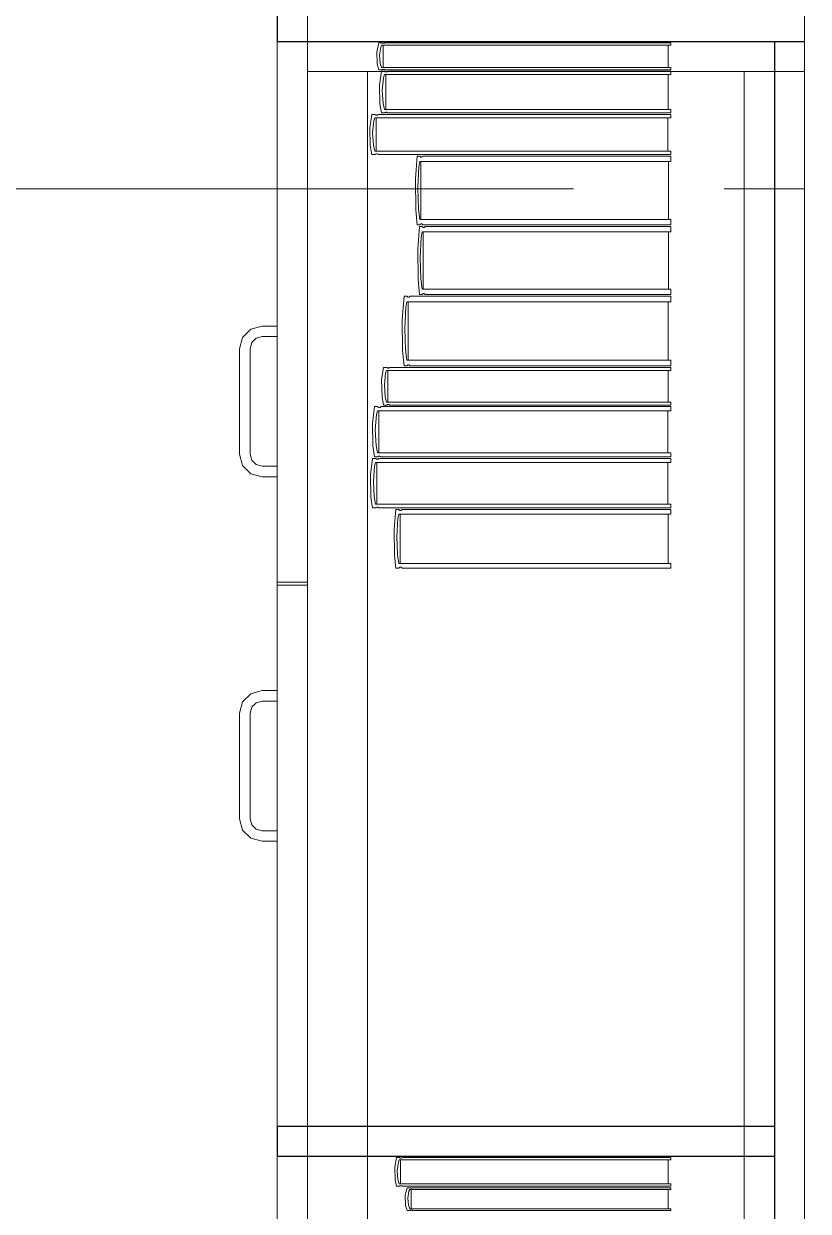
# Model space of a CAD drawing. Header units: inches. Extents: x -19 to 5698, y -728 to 92.
# Drawn here: x 316.702 to 317.223, y 33.728 to 34.516 of the extents above; entities that cross this region are included whole.
import ezdxf

# ---------------------------------------------------------------- set-up
doc = ezdxf.new("R2010")
doc.units = ezdxf.units.IN
doc.header["$MEASUREMENT"] = 0
doc.set_wipeout_variables(frame=1)
doc.linetypes.add('Punto & Raya', pattern=[0.65, 0.5, -0.075, 0, -0.075])
doc.linetypes.add('Wipeout_Contour', pattern=[1, 0, -1])
for name, color, linetype in [('02 _ ARQ _ ZON _ Espacio.3D', 7, 'Continuous'), ('Acabado - Muros', 7, 'Continuous'), ('Interior - Mobiliario', 7, 'Continuous'), ('Marcador - Secciones', 7, 'Continuous')]:
    doc.layers.add(name, color=color, linetype=linetype)

msp = doc.modelspace()

# ---------------------------------------------------------------- linework, layer by layer
at = {"layer": '02 _ ARQ _ ZON _ Espacio.3D', "color": 254, "linetype": 'Continuous', "lineweight": 0, "flags": 128}
msp.add_lwpolyline([(314.57005, 30.6), (315.07005, 30.6), (315.06967, 29.75), (317.22003, 29.74998), (317.22003, 39.74998), (315.80476, 39.75), (315.80366, 39.4), (315.07005, 39.4), (315.07003, 39), (314.57003, 39)], dxfattribs=at)
at = {"layer": 'Interior - Mobiliario', "color": 175, "linetype": 'Continuous', "lineweight": 13}
for p, q in [((316.89002, 33.0446), (316.89002, 34.5046)), ((316.89002, 34.5046), (317.20002, 34.5046)), ((317.20002, 34.5046), (317.20002, 33.0446)), ((316.9363, 34.48965), (316.93606, 34.49764)), ((316.93792, 34.49534), (316.93841, 34.48984)), ((316.93736, 34.48573), (316.9363, 34.48965)), ((316.93841, 34.48984), (316.9393, 34.48716)), ((316.9393, 34.48716), (317.13136, 34.48716)), ((317.13136, 34.48716), (317.13136, 34.48573)), ((316.89002, 34.4846), (316.93002, 34.4846)), ((316.93002, 34.4846), (317.18002, 34.4846)), ((316.93947, 34.48573), (316.93736, 34.48573)), ((316.93791, 34.47551), (316.9392, 34.48473)), ((316.9392, 34.48473), (316.94129, 34.48473)), ((316.93958, 34.4858), (316.93947, 34.48573)), ((316.93982, 34.48591), (316.93958, 34.4858)), ((316.94056, 34.48042), (316.93975, 34.47194)), ((316.94009, 34.48599), (316.93982, 34.48591)), ((316.94037, 34.48603), (316.94009, 34.48599)), ((316.94066, 34.48603), (316.94037, 34.48603)), ((316.94113, 34.48252), (316.94056, 34.48042)), ((316.94094, 34.486), (316.94066, 34.48603)), ((316.94121, 34.48593), (316.94094, 34.486)), ((317.13136, 34.48252), (316.94113, 34.48252)), ((316.94146, 34.48583), (316.94121, 34.48593)), ((316.94129, 34.48473), (316.94145, 34.48459)), ((316.94145, 34.48459), (316.9417, 34.48443)), ((316.94162, 34.48573), (316.94146, 34.48583)), ((317.13136, 34.48573), (316.94162, 34.48573)), ((316.9417, 34.48443), (316.94197, 34.48432)), ((316.94197, 34.48432), (316.94225, 34.48427)), ((316.94209, 34.45928), (316.94209, 34.48252)), ((316.94225, 34.48427), (316.94253, 34.48428)), ((316.94253, 34.48428), (316.94281, 34.48434)), ((316.94281, 34.48434), (316.94307, 34.48446)), ((316.94307, 34.48446), (316.94331, 34.48463)), ((316.94331, 34.48463), (316.94342, 34.48473)), ((316.94342, 34.48473), (317.13136, 34.48473)), ((317.12944, 34.48252), (317.12944, 34.45928)), ((317.13136, 34.48473), (317.13136, 34.48252)), ((316.93815, 34.46313), (316.93791, 34.47551)), ((316.93975, 34.47194), (316.94024, 34.46342)), ((316.9392, 34.45707), (316.93815, 34.46313)), ((316.94024, 34.46342), (316.94113, 34.45928)), ((316.93145, 34.44721), (316.93279, 34.45607)), ((316.93279, 34.45607), (316.93494, 34.45607)), ((316.93494, 34.45607), (316.93511, 34.45592)), ((316.93511, 34.45592), (316.93536, 34.45577)), ((316.93536, 34.45577), (316.93564, 34.45567)), ((316.93564, 34.45567), (316.93593, 34.45562)), ((316.93593, 34.45562), (316.93622, 34.45563)), ((316.93622, 34.45563), (316.93651, 34.45569)), ((316.93651, 34.45569), (316.93678, 34.4558)), ((316.93678, 34.4558), (316.93703, 34.45596)), ((316.93703, 34.45596), (316.93714, 34.45607)), ((316.93714, 34.45607), (317.13136, 34.45607)), ((316.94129, 34.45707), (316.9392, 34.45707)), ((316.94113, 34.45928), (317.13136, 34.45928)), ((316.9414, 34.45717), (316.94129, 34.45707)), ((316.94164, 34.45734), (316.9414, 34.45717)), ((316.94191, 34.45746), (316.94164, 34.45734)), ((316.94218, 34.45752), (316.94191, 34.45746)), ((316.94247, 34.45753), (316.94218, 34.45752)), ((316.94275, 34.45748), (316.94247, 34.45753)), ((316.94302, 34.45737), (316.94275, 34.45748)), ((316.94326, 34.45721), (316.94302, 34.45737)), ((316.94342, 34.45707), (316.94326, 34.45721)), ((317.13136, 34.45707), (316.94342, 34.45707)), ((317.13136, 34.45928), (317.13136, 34.45707)), ((317.13136, 34.45607), (317.13136, 34.45394)), ((316.9317, 34.43532), (316.93145, 34.44721)), ((316.93418, 34.45193), (316.93335, 34.44378)), ((316.93477, 34.45394), (316.93418, 34.45193)), ((317.13136, 34.45394), (316.93477, 34.45394)), ((316.93576, 34.43162), (316.93576, 34.45394)), ((317.12938, 34.45394), (317.12938, 34.43162)), ((316.93335, 34.44378), (316.93386, 34.4356)), ((316.93279, 34.4295), (316.9317, 34.43532)), ((316.93386, 34.4356), (316.93477, 34.43162)), ((316.93477, 34.43162), (317.13136, 34.43162)), ((317.13136, 34.43162), (317.13136, 34.4295)), ((316.93494, 34.4295), (316.93279, 34.4295)), ((316.93505, 34.4296), (316.93494, 34.4295)), ((316.93531, 34.42976), (316.93505, 34.4296)), ((316.93558, 34.42987), (316.93531, 34.42976)), ((316.93587, 34.42993), (316.93558, 34.42987)), ((316.93616, 34.42994), (316.93587, 34.42993)), ((316.93645, 34.42989), (316.93616, 34.42994)), ((316.93672, 34.42979), (316.93645, 34.42989)), ((316.93698, 34.42964), (316.93672, 34.42979)), ((316.93714, 34.4295), (316.93698, 34.42964)), ((317.13136, 34.4295), (316.93714, 34.4295)), ((316.96174, 34.41325), (316.96287, 34.4285)), ((316.96287, 34.4285), (316.9647, 34.4285)), ((316.96456, 34.42484), (316.96406, 34.42137)), ((317.13136, 34.42484), (316.96456, 34.42484)), ((316.9647, 34.4285), (316.96484, 34.42825)), ((316.96484, 34.42825), (316.96506, 34.42799)), ((316.96506, 34.42799), (316.96529, 34.42782)), ((316.96529, 34.42782), (316.96554, 34.42773)), ((316.9654, 34.38643), (316.9654, 34.42484)), ((316.96554, 34.42773), (316.96579, 34.42774)), ((316.96579, 34.42774), (316.96603, 34.42785)), ((316.96603, 34.42785), (316.96626, 34.42804)), ((316.96626, 34.42804), (316.96647, 34.42832)), ((316.96647, 34.42832), (316.96657, 34.4285)), ((316.96657, 34.4285), (317.13136, 34.4285)), ((317.12968, 34.42484), (317.12968, 34.38643)), ((317.13136, 34.4285), (317.13136, 34.42484)), ((316.96406, 34.42137), (316.96335, 34.40735)), ((316.96195, 34.3928), (316.96174, 34.41325)), ((316.96335, 34.40735), (316.96378, 34.39327)), ((316.96287, 34.38277), (316.96195, 34.3928)), ((316.96378, 34.39327), (316.96456, 34.38643)), ((316.96456, 34.38643), (317.13136, 34.38643)), ((317.13136, 34.38643), (317.13136, 34.38277)), ((316.9647, 34.38277), (316.96287, 34.38277)), ((316.96332, 34.36667), (316.96444, 34.38177)), ((316.96444, 34.38177), (316.96625, 34.38177)), ((316.9648, 34.38295), (316.9647, 34.38277)), ((316.96501, 34.38322), (316.9648, 34.38295)), ((316.96524, 34.38342), (316.96501, 34.38322)), ((316.96548, 34.38352), (316.96524, 34.38342)), ((316.96573, 34.38353), (316.96548, 34.38352)), ((316.96611, 34.37815), (316.96561, 34.37471)), ((316.96598, 34.38345), (316.96573, 34.38353)), ((316.96621, 34.38327), (316.96598, 34.38345)), ((317.13136, 34.37815), (316.96611, 34.37815)), ((316.96643, 34.38301), (316.96621, 34.38327)), ((316.96625, 34.38177), (316.96639, 34.38153)), ((316.96639, 34.38153), (316.96661, 34.38127)), ((316.96657, 34.38277), (316.96643, 34.38301)), ((317.13136, 34.38277), (316.96657, 34.38277)), ((316.96661, 34.38127), (316.96684, 34.38109)), ((316.96684, 34.38109), (316.96708, 34.38101)), ((316.96694, 34.34011), (316.96694, 34.37815)), ((316.96708, 34.38101), (316.96733, 34.38102)), ((316.96733, 34.38102), (316.96757, 34.38113)), ((316.96757, 34.38113), (316.9678, 34.38132)), ((316.9678, 34.38132), (316.96801, 34.38159)), ((316.96801, 34.38159), (316.9681, 34.38177)), ((316.9681, 34.38177), (317.13136, 34.38177)), ((317.12969, 34.37815), (317.12969, 34.34011)), ((317.13136, 34.38177), (317.13136, 34.37815)), ((316.96561, 34.37471), (316.96492, 34.36083)), ((316.96353, 34.34642), (316.96332, 34.36667)), ((316.96492, 34.36083), (316.96534, 34.34689)), ((316.96444, 34.33648), (316.96353, 34.34642)), ((316.96534, 34.34689), (316.96611, 34.34011)), ((316.96611, 34.34011), (317.13136, 34.34011)), ((316.96656, 34.33693), (316.96635, 34.33666)), ((316.96679, 34.33713), (316.96656, 34.33693)), ((316.96703, 34.33723), (316.96679, 34.33713)), ((316.96727, 34.33724), (316.96703, 34.33723)), ((316.96752, 34.33716), (316.96727, 34.33724)), ((316.96775, 34.33699), (316.96752, 34.33716)), ((316.96797, 34.33673), (316.96775, 34.33699)), ((316.9681, 34.33648), (316.96797, 34.33673)), ((317.13136, 34.34011), (317.13136, 34.33648)), ((316.95298, 34.32004), (316.95417, 34.33548)), ((316.95417, 34.33548), (316.95609, 34.33548)), ((316.95594, 34.33178), (316.95541, 34.32827)), ((317.13136, 34.33178), (316.95594, 34.33178)), ((316.95609, 34.33548), (316.95624, 34.33524)), ((316.95624, 34.33524), (316.95647, 34.33497)), ((316.95647, 34.33497), (316.95672, 34.33479)), ((316.95672, 34.33479), (316.95697, 34.33471)), ((316.95683, 34.29288), (316.95683, 34.33178)), ((316.95697, 34.33471), (316.95723, 34.33472)), ((316.95723, 34.33472), (316.95749, 34.33483)), ((316.95749, 34.33483), (316.95773, 34.33502)), ((316.95773, 34.33502), (316.95796, 34.3353)), ((316.95796, 34.3353), (316.95806, 34.33548)), ((316.95806, 34.33548), (317.13136, 34.33548)), ((316.96625, 34.33648), (316.96444, 34.33648)), ((316.96635, 34.33666), (316.96625, 34.33648)), ((317.13136, 34.33648), (316.9681, 34.33648)), ((317.12959, 34.33178), (317.12959, 34.29288)), ((317.13136, 34.33548), (317.13136, 34.33178)), ((316.95541, 34.32827), (316.95467, 34.31407)), ((316.84703, 34.3081), (316.85252, 34.31359)), ((316.85252, 34.31359), (316.86002, 34.3156)), ((316.86002, 34.3156), (316.87002, 34.3156)), ((316.87002, 34.3156), (316.87002, 34.3086)), ((316.9532, 34.29933), (316.95298, 34.32004)), ((316.95467, 34.31407), (316.95512, 34.29982)), ((316.84502, 34.3006), (316.84703, 34.3081)), ((316.85602, 34.30753), (316.85309, 34.3046)), ((316.86002, 34.3086), (316.85602, 34.30753)), ((316.87002, 34.3086), (316.86002, 34.3086)), ((316.84502, 34.2306), (316.84502, 34.3006)), ((316.85309, 34.3046), (316.85202, 34.3006)), ((316.85202, 34.3006), (316.85202, 34.2306)), ((316.95417, 34.28918), (316.9532, 34.29933)), ((316.95512, 34.29982), (316.95594, 34.29288)), ((316.95594, 34.29288), (317.13136, 34.29288)), ((316.95642, 34.28964), (316.95619, 34.28935)), ((316.95666, 34.28983), (316.95642, 34.28964)), ((316.95692, 34.28994), (316.95666, 34.28983)), ((316.95718, 34.28995), (316.95692, 34.28994)), ((316.95743, 34.28986), (316.95718, 34.28995)), ((316.95768, 34.28969), (316.95743, 34.28986)), ((316.95791, 34.28942), (316.95768, 34.28969)), ((316.95806, 34.28918), (316.95791, 34.28942)), ((317.13136, 34.29288), (317.13136, 34.28918)), ((316.93932, 34.27982), (316.9406, 34.28818)), ((316.9406, 34.28818), (316.94268, 34.28818)), ((316.94194, 34.28427), (316.94115, 34.27659)), ((316.94251, 34.28617), (316.94194, 34.28427)), ((317.13136, 34.28617), (316.94251, 34.28617)), ((316.94268, 34.28818), (316.94283, 34.28804)), ((316.94283, 34.28804), (316.94308, 34.2879)), ((316.94308, 34.2879), (316.94335, 34.2878)), ((316.94335, 34.2878), (316.94362, 34.28776)), ((316.94346, 34.26512), (316.94346, 34.28617)), ((316.94362, 34.28776), (316.9439, 34.28776)), ((316.9439, 34.28776), (316.94418, 34.28782)), ((316.94418, 34.28782), (316.94444, 34.28793)), ((316.94444, 34.28793), (316.94468, 34.28808)), ((316.94468, 34.28808), (316.94479, 34.28818)), ((316.94479, 34.28818), (317.13136, 34.28818)), ((316.95609, 34.28918), (316.95417, 34.28918)), ((316.95619, 34.28935), (316.95609, 34.28918)), ((317.13136, 34.28918), (316.95806, 34.28918)), ((317.12945, 34.28617), (317.12945, 34.26512)), ((317.13136, 34.28818), (317.13136, 34.28617)), ((316.93956, 34.26861), (316.93932, 34.27982)), ((316.94115, 34.27659), (316.94163, 34.26887)), ((316.9406, 34.26312), (316.93956, 34.26861)), ((316.94163, 34.26887), (316.94251, 34.26512)), ((316.93324, 34.25098), (316.93456, 34.26212)), ((316.93456, 34.26212), (316.9367, 34.26212)), ((316.93653, 34.25944), (316.93594, 34.25691)), ((317.13136, 34.25944), (316.93653, 34.25944)), ((316.9367, 34.26212), (316.93686, 34.26194)), ((316.93686, 34.26194), (316.93711, 34.26175)), ((316.93711, 34.26175), (316.93739, 34.26162)), ((316.93739, 34.26162), (316.93768, 34.26156)), ((316.93751, 34.23139), (316.93751, 34.25944)), ((316.93768, 34.26156), (316.93797, 34.26157)), ((316.93797, 34.26157), (316.93825, 34.26164)), ((316.93825, 34.26164), (316.93852, 34.26178)), ((316.93852, 34.26178), (316.93877, 34.26199)), ((316.93877, 34.26199), (316.93888, 34.26212)), ((316.93888, 34.26212), (317.13136, 34.26212)), ((316.94268, 34.26312), (316.9406, 34.26312)), ((316.94251, 34.26512), (317.13136, 34.26512)), ((316.94278, 34.26321), (316.94268, 34.26312)), ((316.94302, 34.26337), (316.94278, 34.26321)), ((316.94329, 34.26347), (316.94302, 34.26337)), ((316.94356, 34.26353), (316.94329, 34.26347)), ((316.94384, 34.26354), (316.94356, 34.26353)), ((316.94412, 34.26349), (316.94384, 34.26354)), ((316.94439, 34.26339), (316.94412, 34.26349)), ((316.94463, 34.26325), (316.94439, 34.26339)), ((316.94479, 34.26312), (316.94463, 34.26325)), ((317.13136, 34.26312), (316.94479, 34.26312)), ((317.12939, 34.25944), (317.12939, 34.23139)), ((317.13136, 34.26512), (317.13136, 34.26312)), ((317.13136, 34.26212), (317.13136, 34.25944)), ((316.93348, 34.23605), (316.93324, 34.25098)), ((316.93594, 34.25691), (316.93512, 34.24667)), ((316.93512, 34.24667), (316.93562, 34.23639)), ((316.93456, 34.22872), (316.93348, 34.23605)), ((316.93562, 34.23639), (316.93653, 34.23139)), ((316.84703, 34.2231), (316.84502, 34.2306)), ((316.85202, 34.2306), (316.85309, 34.2266)), ((316.85309, 34.2266), (316.85602, 34.22368)), ((316.93192, 34.21676), (316.93325, 34.22772)), ((316.93325, 34.22772), (316.9354, 34.22772)), ((316.9367, 34.22872), (316.93456, 34.22872)), ((316.9354, 34.22772), (316.93557, 34.22754)), ((316.93557, 34.22754), (316.93582, 34.22736)), ((316.93582, 34.22736), (316.9361, 34.22723)), ((316.9361, 34.22723), (316.93639, 34.22717)), ((316.93639, 34.22717), (316.93668, 34.22718)), ((316.93653, 34.23139), (317.13136, 34.23139)), ((316.93668, 34.22718), (316.93697, 34.22725)), ((316.93681, 34.22885), (316.9367, 34.22872)), ((316.93706, 34.22905), (316.93681, 34.22885)), ((316.93697, 34.22725), (316.93724, 34.22739)), ((316.93733, 34.22919), (316.93706, 34.22905)), ((316.93724, 34.22739), (316.93749, 34.22759)), ((316.93761, 34.22927), (316.93733, 34.22919)), ((316.93749, 34.22759), (316.9376, 34.22772)), ((316.9376, 34.22772), (317.13136, 34.22772)), ((316.9379, 34.22928), (316.93761, 34.22927)), ((316.93819, 34.22922), (316.9379, 34.22928)), ((316.93846, 34.22909), (316.93819, 34.22922)), ((316.93872, 34.2289), (316.93846, 34.22909)), ((316.93888, 34.22872), (316.93872, 34.2289)), ((317.13136, 34.22872), (316.93888, 34.22872)), ((317.13136, 34.23139), (317.13136, 34.22872)), ((317.13136, 34.22772), (317.13136, 34.22509)), ((316.85252, 34.21761), (316.84703, 34.2231)), ((316.85602, 34.22368), (316.86002, 34.2226)), ((316.86002, 34.2226), (316.87002, 34.2226)), ((316.87002, 34.2226), (316.87002, 34.2156)), ((316.93464, 34.2226), (316.93382, 34.21252)), ((316.93523, 34.22509), (316.93464, 34.2226)), ((317.13136, 34.22509), (316.93523, 34.22509)), ((316.93622, 34.19748), (316.93622, 34.22509)), ((317.12938, 34.22509), (317.12938, 34.19748)), ((316.86002, 34.2156), (316.85252, 34.21761)), ((316.87002, 34.2156), (316.86002, 34.2156)), ((316.93217, 34.20206), (316.93192, 34.21676)), ((316.93382, 34.21252), (316.93432, 34.2024)), ((316.93325, 34.19485), (316.93217, 34.20206)), ((316.9354, 34.19485), (316.93325, 34.19485)), ((316.93432, 34.2024), (316.93523, 34.19748)), ((316.93523, 34.19748), (317.13136, 34.19748)), ((316.93551, 34.19498), (316.9354, 34.19485)), ((316.93576, 34.19518), (316.93551, 34.19498)), ((316.93604, 34.19532), (316.93576, 34.19518)), ((316.93632, 34.19539), (316.93604, 34.19532)), ((316.93661, 34.1954), (316.93632, 34.19539)), ((316.9369, 34.19534), (316.93661, 34.1954)), ((316.93718, 34.19522), (316.9369, 34.19534)), ((316.93743, 34.19503), (316.93718, 34.19522)), ((316.9376, 34.19485), (316.93743, 34.19503)), ((317.13136, 34.19485), (316.9376, 34.19485)), ((317.13136, 34.19748), (317.13136, 34.19485)), ((316.9476, 34.18089), (316.94883, 34.19385)), ((316.94883, 34.19385), (316.95081, 34.19385)), ((316.95011, 34.18779), (316.94935, 34.17588)), ((316.95066, 34.19074), (316.95011, 34.18779)), ((317.13136, 34.19074), (316.95066, 34.19074)), ((316.95081, 34.19385), (316.95096, 34.19364)), ((316.95096, 34.19364), (316.9512, 34.19342)), ((316.9512, 34.19342), (316.95146, 34.19327)), ((316.95146, 34.19327), (316.95172, 34.1932)), ((316.95157, 34.15809), (316.95157, 34.19074)), ((316.95172, 34.1932), (316.95199, 34.19321)), ((316.95199, 34.19321), (316.95225, 34.1933)), ((316.95225, 34.1933), (316.9525, 34.19346)), ((316.9525, 34.19346), (316.95273, 34.1937)), ((316.95273, 34.1937), (316.95284, 34.19385)), ((316.95284, 34.19385), (317.13136, 34.19385)), ((317.12954, 34.19074), (317.12954, 34.15809)), ((317.13136, 34.19385), (317.13136, 34.19074)), ((316.94783, 34.16351), (316.9476, 34.18089)), ((316.94935, 34.17588), (316.94982, 34.16391)), ((316.94883, 34.15498), (316.94783, 34.16351)), ((316.94982, 34.16391), (316.95066, 34.15809)), ((316.95066, 34.15809), (317.13136, 34.15809)), ((316.9514, 34.15553), (316.95115, 34.15537)), ((316.95166, 34.15562), (316.9514, 34.15553)), ((316.95193, 34.15563), (316.95166, 34.15562)), ((316.9522, 34.15556), (316.95193, 34.15563)), ((316.95245, 34.15541), (316.9522, 34.15556)), ((317.13136, 34.15809), (317.13136, 34.15498)), ((316.95081, 34.15498), (316.94883, 34.15498)), ((316.95092, 34.15513), (316.95081, 34.15498)), ((316.95115, 34.15537), (316.95092, 34.15513)), ((316.95269, 34.15519), (316.95245, 34.15541)), ((316.95284, 34.15498), (316.95269, 34.15519)), ((317.13136, 34.15498), (316.95284, 34.15498)), ((316.87002, 34.1456), (316.89002, 34.1456)), ((316.87002, 34.1436), (316.89002, 34.1436)), ((316.85252, 34.07159), (316.84703, 34.0661)), ((316.86002, 34.0736), (316.85252, 34.07159)), ((316.87002, 34.0736), (316.86002, 34.0736)), ((316.87002, 34.0666), (316.87002, 34.0736)), ((316.84703, 34.0661), (316.84502, 34.0586)), ((316.85202, 34.0586), (316.85309, 34.0626)), ((316.85309, 34.0626), (316.85602, 34.06553)), ((316.85602, 34.06553), (316.86002, 34.0666)), ((316.86002, 34.0666), (316.87002, 34.0666)), ((316.84502, 34.0586), (316.84502, 33.9886)), ((316.85202, 33.9886), (316.85202, 34.0586)), ((316.84502, 33.9886), (316.84703, 33.9811)), ((316.85309, 33.9846), (316.85202, 33.9886)), ((316.85602, 33.98168), (316.85309, 33.9846)), ((316.84703, 33.9811), (316.85252, 33.97561)), ((316.85252, 33.97561), (316.86002, 33.9736)), ((316.86002, 33.9806), (316.85602, 33.98168)), ((316.87002, 33.9806), (316.86002, 33.9806)), ((316.87002, 33.9736), (316.87002, 33.9806)), ((316.86002, 33.9736), (316.87002, 33.9736)), ((316.94818, 33.74881), (316.94796, 33.75729)), ((316.95046, 33.76065), (316.9497, 33.75484)), ((316.9497, 33.75484), (316.95016, 33.74901)), ((316.94918, 33.74466), (316.94818, 33.74881)), ((316.95016, 33.74901), (316.951, 33.74617)), ((316.951, 33.74617), (317.13136, 33.74617)), ((317.13136, 33.74617), (317.13136, 33.74466)), ((316.95116, 33.74466), (316.94918, 33.74466)), ((316.95126, 33.74473), (316.95116, 33.74466)), ((316.95149, 33.74485), (316.95126, 33.74473)), ((316.95174, 33.74493), (316.95149, 33.74485)), ((316.952, 33.74497), (316.95174, 33.74493)), ((316.95227, 33.74497), (316.952, 33.74497)), ((316.95254, 33.74494), (316.95227, 33.74497)), ((316.95279, 33.74487), (316.95254, 33.74494)), ((316.95303, 33.74476), (316.95279, 33.74487)), ((316.95318, 33.74466), (316.95303, 33.74476)), ((317.13136, 33.74466), (316.95318, 33.74466)), ((316.95502, 33.73861), (316.9562, 33.74366)), ((316.95524, 33.73185), (316.95502, 33.73861)), ((316.9562, 33.74366), (316.9581, 33.74366)), ((316.95743, 33.7413), (316.9567, 33.73666)), ((316.95795, 33.74245), (316.95743, 33.7413)), ((317.13136, 33.74245), (316.95795, 33.74245)), ((316.9581, 33.74366), (316.95825, 33.74358)), ((316.95825, 33.74358), (316.95847, 33.74349)), ((316.95847, 33.74349), (316.95872, 33.74343)), ((316.95872, 33.74343), (316.95897, 33.7434)), ((316.95882, 33.72974), (316.95882, 33.74245)), ((316.95897, 33.7434), (316.95923, 33.74341)), ((316.95923, 33.74341), (316.95948, 33.74344)), ((316.95948, 33.74344), (316.95972, 33.74351)), ((316.95972, 33.74351), (316.95994, 33.7436)), ((316.95994, 33.7436), (316.96004, 33.74366)), ((316.96004, 33.74366), (317.13136, 33.74366)), ((317.12961, 33.74245), (317.12961, 33.72974)), ((317.13136, 33.74366), (317.13136, 33.74245)), ((316.9562, 33.72853), (316.95524, 33.73185)), ((316.9567, 33.73666), (316.95714, 33.73201)), ((316.95714, 33.73201), (316.95795, 33.72974)), ((316.9581, 33.72853), (316.9562, 33.72853)), ((316.95795, 33.72974), (317.13136, 33.72974)), ((316.9582, 33.72859), (316.9581, 33.72853)), ((316.95842, 33.72868), (316.9582, 33.72859)), ((316.95866, 33.72875), (316.95842, 33.72868)), ((316.95891, 33.72878), (316.95866, 33.72875)), ((316.95917, 33.72878), (316.95891, 33.72878)), ((316.95943, 33.72876), (316.95917, 33.72878)), ((316.95967, 33.7287), (316.95943, 33.72876)), ((316.9599, 33.72861), (316.95967, 33.7287)), ((316.96004, 33.72853), (316.9599, 33.72861)), ((317.13136, 33.72853), (316.96004, 33.72853)), ((317.13136, 33.72974), (317.13136, 33.72853))]:
    msp.add_line(p, q, dxfattribs=at)

# ---------------------------------------------------------------- next in the draw order: wipeouts: each hides what was drawn before it
at = {"color": 254, "linetype": 'Wipeout_Contour', "lineweight": 0, "ltscale": 9807.778829}
msp.add_wipeout([(316.87002, 33.7646), (317.20002, 33.7646), (317.20002, 33.7846), (316.87002, 33.7846)], dxfattribs=at).dxf.layer = 'Interior - Mobiliario'

# ---------------------------------------------------------------- next in the draw order: linework, layer by layer
at = {"layer": 'Interior - Mobiliario', "color": 175, "linetype": 'Continuous', "lineweight": 13}
for p, q in [((316.89002, 33.0646), (316.89002, 34.4846)), ((316.93002, 34.4846), (316.93002, 33.0646)), ((317.18002, 33.0646), (317.18002, 34.4846)), ((316.87002, 33.7846), (316.87002, 34.1436)), ((316.89002, 33.7846), (316.89002, 34.1436)), ((316.87002, 33.7646), (316.87002, 33.7846)), ((316.87002, 33.7846), (317.20002, 33.7846)), ((316.87002, 33.7646), (316.87002, 33.7846)), ((316.87002, 33.7846), (316.89002, 33.7846)), ((317.20002, 33.7846), (317.20002, 33.7646)), ((317.20002, 33.7646), (316.87002, 33.7646)), ((316.87002, 33.7646), (316.87002, 33.4056)), ((316.87002, 33.7646), (316.89002, 33.7646)), ((316.89002, 33.7646), (316.89002, 33.4056)), ((316.94796, 33.75729), (316.94918, 33.7636)), ((316.94918, 33.7636), (316.95116, 33.7636)), ((316.951, 33.76209), (316.95046, 33.76065)), ((317.13136, 33.76209), (316.951, 33.76209)), ((316.95116, 33.7636), (316.95131, 33.7635)), ((316.95131, 33.7635), (316.95154, 33.76339)), ((316.95154, 33.76339), (316.9518, 33.76332)), ((316.9518, 33.76332), (316.95206, 33.76329)), ((316.95191, 33.74617), (316.95191, 33.76209)), ((316.95206, 33.76329), (316.95233, 33.76329)), ((316.95233, 33.76329), (316.9526, 33.76333)), ((316.9526, 33.76333), (316.95285, 33.76341)), ((316.95285, 33.76341), (316.95308, 33.76353)), ((316.95308, 33.76353), (316.95318, 33.7636)), ((316.95318, 33.7636), (317.13136, 33.7636)), ((317.12954, 33.76209), (317.12954, 33.74617)), ((317.13136, 33.7636), (317.13136, 33.76209))]:
    msp.add_line(p, q, dxfattribs=at)
at = {"layer": 'Interior - Mobiliario', "color": 175, "linetype": 'Continuous', "lineweight": 30}
for p, q in [((316.87002, 33.7846), (317.20002, 33.7846)), ((316.87002, 33.7846), (316.87002, 33.7646)), ((317.20002, 33.7846), (317.20002, 33.7646)), ((316.87002, 33.7646), (317.20002, 33.7646))]:
    msp.add_line(p, q, dxfattribs=at)

# ---------------------------------------------------------------- next in the draw order: wipeouts: each hides what was drawn before it
at = {"color": 254, "linetype": 'Wipeout_Contour', "lineweight": 0, "ltscale": 9808.479191}
msp.add_wipeout([(317.20002, 33.0446), (317.22002, 33.0446), (317.22002, 34.5046), (317.20002, 34.5046)], dxfattribs=at).dxf.layer = 'Interior - Mobiliario'

# ---------------------------------------------------------------- next in the draw order: linework, layer by layer
at = {"layer": 'Interior - Mobiliario', "color": 175, "linetype": 'Continuous', "lineweight": 30}
for p, q in [((317.20002, 34.5046), (317.22002, 34.5046)), ((317.20002, 34.5046), (317.20002, 33.0446)), ((317.22002, 34.5046), (317.22002, 33.0446))]:
    msp.add_line(p, q, dxfattribs=at)
at = {"layer": 'Interior - Mobiliario', "color": 175, "linetype": 'Continuous', "lineweight": 13}
for p, q in [((317.20002, 33.0446), (317.20002, 34.5046)), ((317.20002, 34.5046), (317.22002, 34.5046)), ((317.22002, 34.5046), (317.22002, 33.0446)), ((317.18002, 34.4846), (317.22002, 34.4846)), ((317.22002, 34.4846), (317.22002, 33.0646)), ((316.87002, 33.7846), (317.20002, 33.7846)), ((317.20002, 33.7846), (317.20002, 33.7646)), ((317.20002, 33.7646), (316.87002, 33.7646))]:
    msp.add_line(p, q, dxfattribs=at)
at = {"layer": 'Marcador - Secciones', "color": 251, "linetype": 'Punto & Raya', "lineweight": 13, "true_color": 0x636466}
msp.add_line((282.16669, 34.40671), (333.4403, 34.40671), dxfattribs=at)

# ---------------------------------------------------------------- next in the draw order: wipeouts: each hides what was drawn before it
at = {"color": 254, "linetype": 'Wipeout_Contour', "lineweight": 0, "ltscale": 9807.860044}
msp.add_wipeout([(316.87002, 34.5046), (317.22002, 34.5046), (317.22002, 34.5246), (316.87002, 34.5246)], dxfattribs=at).dxf.layer = 'Interior - Mobiliario'

# ---------------------------------------------------------------- next in the draw order: linework, layer by layer
at = {"layer": 'Interior - Mobiliario', "color": 175, "linetype": 'Continuous', "lineweight": 30}
for p, q in [((316.87002, 34.5246), (316.87002, 34.5046)), ((317.22002, 34.5246), (317.22002, 34.5046)), ((316.87002, 34.5046), (317.22002, 34.5046))]:
    msp.add_line(p, q, dxfattribs=at)
at = {"layer": 'Interior - Mobiliario', "color": 175, "linetype": 'Continuous', "lineweight": 13}
for p, q in [((316.87002, 34.5046), (316.87002, 34.5246)), ((316.87002, 34.5246), (316.87002, 33.0246)), ((316.89002, 34.4846), (316.89002, 34.5246)), ((317.22002, 34.5246), (317.22002, 34.5046)), ((317.22002, 34.5246), (317.22002, 34.4846)), ((317.22002, 33.0246), (317.22002, 34.5246)), ((317.22002, 34.5046), (316.87002, 34.5046)), ((316.87002, 33.0446), (316.87002, 34.5046)), ((316.87002, 34.5046), (317.22002, 34.5046)), ((316.87002, 33.0446), (316.87002, 34.5046)), ((316.87002, 34.5046), (317.20002, 34.5046)), ((316.87002, 34.5046), (316.87002, 34.1456)), ((316.87002, 34.5046), (316.89002, 34.5046)), ((316.89002, 33.0446), (316.89002, 34.5046)), ((316.89002, 34.5046), (317.20002, 34.5046)), ((316.89002, 33.0446), (316.89002, 34.5046)), ((316.89002, 34.5046), (317.20002, 34.5046)), ((316.89002, 34.5046), (316.89002, 34.1456)), ((316.93606, 34.49764), (316.93736, 34.5036)), ((316.93736, 34.5036), (316.93947, 34.5036)), ((316.93947, 34.5036), (316.93963, 34.50351)), ((316.93963, 34.50351), (316.93988, 34.50341)), ((316.93988, 34.50341), (316.94015, 34.50334)), ((316.94015, 34.50334), (316.94043, 34.5033)), ((316.94043, 34.5033), (316.94072, 34.50331)), ((316.94072, 34.50331), (316.941, 34.50335)), ((316.941, 34.50335), (316.94127, 34.50343)), ((316.94127, 34.50343), (316.94151, 34.50353)), ((316.94151, 34.50353), (316.94162, 34.5036)), ((316.94162, 34.5036), (317.13136, 34.5036)), ((317.13136, 34.5036), (317.13136, 34.50217)), ((317.20002, 34.5046), (317.20002, 33.0446)), ((317.20002, 34.5046), (317.20002, 33.0446)), ((317.20002, 34.5046), (317.20002, 33.0446)), ((317.22002, 34.5046), (317.22002, 33.0446)), ((316.93873, 34.50082), (316.93792, 34.49534)), ((316.9393, 34.50217), (316.93873, 34.50082)), ((317.13136, 34.50217), (316.9393, 34.50217)), ((316.94027, 34.48716), (316.94027, 34.50217)), ((317.12942, 34.50217), (317.12942, 34.48716))]:
    msp.add_line(p, q, dxfattribs=at)

# ---------------------------------------------------------------- next in the draw order: wipeouts: each hides what was drawn before it
at = {"color": 254, "linetype": 'Wipeout_Contour', "lineweight": 0, "ltscale": 14712.655362}
msp.add_wipeout([(317.27002, 35.72487), (317.22002, 35.72487), (317.22002, 33.59137), (317.25302, 33.59137), (317.25302, 33.57487), (317.27002, 33.57487)], dxfattribs=at).dxf.layer = 'Acabado - Muros'

# ---------------------------------------------------------------- next in the draw order: linework, layer by layer
at = {"layer": 'Acabado - Muros', "color": 251, "linetype": 'Continuous', "lineweight": 13, "flags": 128}
msp.add_lwpolyline([(317.22002, 33.59137), (317.22002, 35.72487)], dxfattribs=at)

doc.saveas('drawing.dxf')
